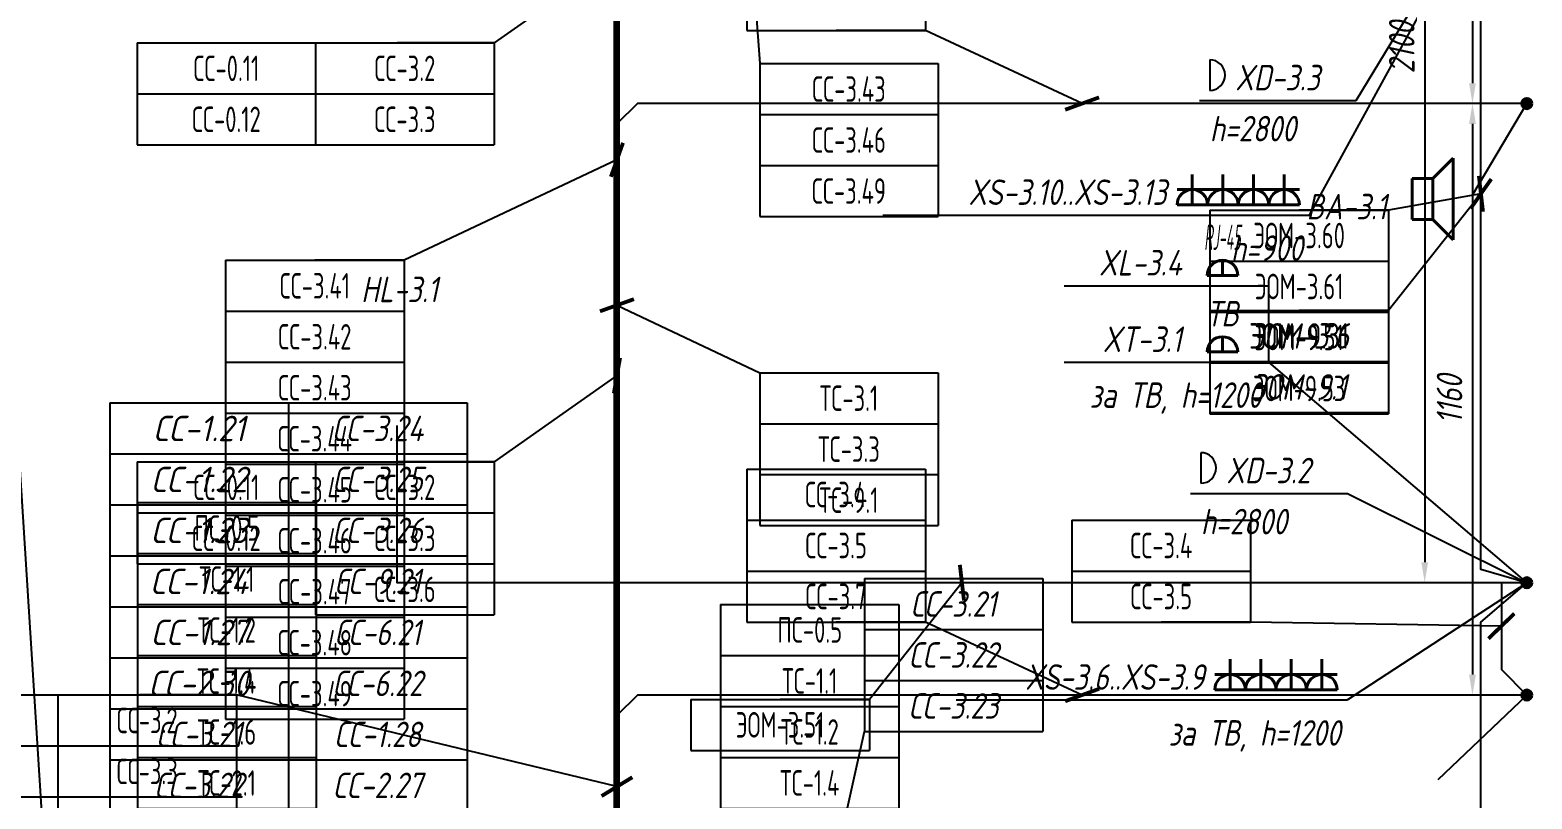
# Model space of a CAD drawing. Header units: millimetres. Extents: x -8189 to 16488, y -6763 to 17206.
# Drawn here: x 5857 to 8801, y 10716 to 12224 of the extents above; entities that cross this region are included whole.
import ezdxf
from ezdxf.enums import TextEntityAlignment as Align

# ---------------------------------------------------------------- set-up
doc = ezdxf.new("R2010")
doc.units = ezdxf.units.MM
for name, color, linetype in [('02 Розетки', 7, 'Continuous'), ('03 Стационарное ЭО', 7, 'Continuous'), ('04 Освещение', 7, 'Continuous'), ('05 Слаботочка', 7, 'Continuous'), ('06 Авт-ка климата', 7, 'Continuous'), ('07 Авт-ка общая', 7, 'Continuous'), ('08 Пож. и техн. сигн.', 7, 'Continuous'), ('10 Привязка', 7, 'Continuous'), ('12 Трассы и коробки 220', 7, 'Continuous'), ('13 Трассы и коробки слаботочки', 7, 'Continuous')]:
    doc.layers.add(name, color=color, linetype=linetype)
doc.layers.add('11 Привязка размеры', color=7, linetype='Continuous', plot=False)
doc.styles.add('GOST typeA', font='GOST_A.TTF')
doc.styles.get("Standard").update_dxf_attribs({"font": 'arial.ttf'})
doc.styles.add('ГОСТ-ISOCPEUR', font='isocpeui.ttf', dxfattribs={"width": 0.8})
doc.linetypes.add('220V_LINE', pattern='A,0.2,-0.05,["~220V",Standard,S=0.1,R=0,X=0,Y=-0.05],-0.4,0.1', length=0.75)
doc.dimstyles.new('ISO-25', dxfattribs={"dimtxt": 2.5, "dimasz": 2.5, "dimexe": 1.25, "dimexo": 0.625, "dimtad": 1, "dimtxsty": 'Standard', "dimcen": 2.5, "dimadec": 0, "dimazin": 0, "dimtfac": 1, "dimtmove": 0, "dimatfit": 3, "dimfxl": 1, "dimarcsym": 0})

# ---------------------------------------------------------------- blocks, each defined once
blk = doc.blocks.new('розетка скрытая трехполюсная')
at = {"color": 0, "lineweight": -2}
for p, q in [((0, 0), (0, 3)), ((-1.5, 1.5), (1.5, 1.5)), ((-1.5, 0), (1.5, 0))]:
    blk.add_line(p, q, dxfattribs=at)
blk.add_arc((0, 0), 1.5, 0, 180, dxfattribs=at)
blk = doc.blocks.new('*D123')
at = {"layer": '11 Привязка размеры', "color": 0, "lineweight": -2}
for p, q in [((8791.2, 13240.1), (8571, 13240.1)), ((8591, 13200.1), (8591, 11180.4)), ((8791.2, 11140.4), (8571, 11140.4))]:
    blk.add_line(p, q, dxfattribs=at)
at = {"layer": '11 Привязка размеры', "color": 0}
for points in [[(8597.7, 13200.1), (8584.3, 13200.1), (8591, 13240.1)], [(8584.3, 11180.4), (8597.7, 11180.4), (8591, 11140.4)]]:
    blk.add_solid(points, dxfattribs=at)
at = {"layer": 'Defpoints', "color": 0}
for p in [(8791.2, 13240.1), (8591, 11140.4), (8791.2, 11140.4)]:
    blk.add_point(p, dxfattribs=at)
at = {"layer": '11 Привязка размеры', "color": 0, "insert": (8546, 12190.2), "char_height": 50, "attachment_point": 5, "rotation": 90, "style": 'ГОСТ-ISOCPEUR'}
blk.add_mtext('2100', dxfattribs=at)
blk = doc.blocks.new('громкоговоритель')
at = {"color": 0, "lineweight": -2}
for p, q in [((2, 2), (4, 4)), ((4, 4), (4, -4)), ((0, -2), (0, 2)), ((0, 2), (2, 2)), ((2, 2), (2, -2)), ((2, -2), (0, -2)), ((2, -2), (4, -4))]:
    blk.add_line(p, q, dxfattribs=at)
blk = doc.blocks.new('*D154')
at = {"layer": '11 Привязка размеры', "color": 0, "lineweight": -2}
for p, q in [((8791.2, 13240.1), (8664.6, 13240.1)), ((8684.6, 13200.1), (8684.6, 12120.1)), ((8791.2, 12080.1), (8664.6, 12080.1))]:
    blk.add_line(p, q, dxfattribs=at)
at = {"layer": '11 Привязка размеры', "color": 0}
for points in [[(8691.3, 13200.1), (8677.9, 13200.1), (8684.6, 13240.1)], [(8677.9, 12120.1), (8691.3, 12120.1), (8684.6, 12080.1)]]:
    blk.add_solid(points, dxfattribs=at)
at = {"layer": 'Defpoints', "color": 0}
for p in [(8791.2, 13240.1), (8684.6, 12080.1), (8791.2, 12080.1)]:
    blk.add_point(p, dxfattribs=at)
at = {"layer": '11 Привязка размеры', "color": 0, "insert": (8639.6, 12660.1), "char_height": 50, "attachment_point": 5, "rotation": 90, "style": 'ГОСТ-ISOCPEUR'}
blk.add_mtext('1160', dxfattribs=at)
blk = doc.blocks.new('*D156')
at = {"layer": '11 Привязка размеры', "color": 0, "lineweight": -2}
for p, q in [((8791.2, 12080.1), (8664.6, 12080.1)), ((8684.6, 12040.1), (8684.6, 10960.1)), ((8791.2, 10920.1), (8664.6, 10920.1))]:
    blk.add_line(p, q, dxfattribs=at)
at = {"layer": '11 Привязка размеры', "color": 0}
for points in [[(8691.3, 12040.1), (8677.9, 12040.1), (8684.6, 12080.1)], [(8677.9, 10960.1), (8691.3, 10960.1), (8684.6, 10920.1)]]:
    blk.add_solid(points, dxfattribs=at)
at = {"layer": 'Defpoints', "color": 0}
for p in [(8791.2, 12080.1), (8684.6, 10920.1), (8791.2, 10920.1)]:
    blk.add_point(p, dxfattribs=at)
at = {"layer": '11 Привязка размеры', "color": 0, "insert": (8639.6, 11500.1), "char_height": 50, "attachment_point": 5, "rotation": 90, "style": 'ГОСТ-ISOCPEUR'}
blk.add_mtext('1160', dxfattribs=at)
blk = doc.blocks.new('розетка RJ-45')
at = {"color": 0, "lineweight": -2}
for p, q in [((0, 0), (0, 1.5)), ((-1.5, 0), (1.5, 0))]:
    blk.add_line(p, q, dxfattribs=at)
blk.add_arc((0, 0), 1.5, 0, 180, dxfattribs=at)
at = {"color": 0, "lineweight": -2, "style": 'ГОСТ-ISOCPEUR', "width": 0.4}
blk.add_text('RJ-45', height=2.5, dxfattribs=at).set_placement((0, 2.5), align=Align.CENTER)
blk = doc.blocks.new('розетка ТВ')
at = {"color": 0, "lineweight": -2}
for p, q in [((0, 0), (0, 1.5)), ((-1.5, 0), (1.5, 0))]:
    blk.add_line(p, q, dxfattribs=at)
blk.add_arc((0, 0), 1.5, 0, 180, dxfattribs=at)
at = {"color": 0, "lineweight": -2, "style": 'ГОСТ-ISOCPEUR', "width": 0.8}
blk.add_text('ТВ', height=2.5, dxfattribs=at).set_placement((0, 2.5), align=Align.CENTER)
blk = doc.blocks.new('коробка коммутационная')
at = {"color": 0}
blk.add_line((0, 3), (0, 0), dxfattribs=at)
blk.add_arc((0, 1.5), 1.5, 270, 90, dxfattribs=at)
blk = doc.blocks.new('*T214')
at = {"layer": '02 Розетки', "color": 0, "lineweight": -2}
for p, q in [((0, 0), (350, 0)), ((0, 0), (0, -200)), ((350, 0), (350, -200)), ((0, -100), (350, -100)), ((0, -200), (350, -200))]:
    blk.add_line(p, q, dxfattribs=at)
at = {"layer": '02 Розетки', "color": 0, "char_height": 50, "width": 330, "attachment_point": 5, "style": 'ГОСТ-ISOCPEUR'}
for s, insert in [('{ЭОМ-3.6}', (175, -50)), ('{ЭОМ-9.1}', (175, -150))]:
    blk.add_mtext(s, dxfattribs=dict(at, insert=insert))
blk = doc.blocks.new('*T282')
at = {"layer": '03 Стационарное ЭО', "color": 0, "lineweight": -2}
for p, q in [((0, 0), (350, 0)), ((0, 0), (0, -100)), ((350, 0), (350, -100)), ((0, -100), (350, -100))]:
    blk.add_line(p, q, dxfattribs=at)
at = {"layer": '03 Стационарное ЭО', "color": 0, "insert": (175, -50), "char_height": 50, "width": 330, "attachment_point": 5, "style": 'GOST typeA'}
blk.add_mtext('{\\W0.9;ЭОМ-9.31}', dxfattribs=at)
blk = doc.blocks.new('*T348')
at = {"layer": '04 Освещение', "color": 0, "lineweight": -2}
for p, q in [((0, 0), (350, 0)), ((0, 0), (0, -400)), ((350, 0), (350, -400)), ((0, -100), (350, -100)), ((0, -200), (350, -200)), ((0, -300), (350, -300)), ((0, -400), (350, -400))]:
    blk.add_line(p, q, dxfattribs=at)
at = {"layer": '04 Освещение', "color": 0, "char_height": 50, "width": 330, "attachment_point": 5, "style": 'GOST typeA'}
for s, insert in [('{\\W0.8;ЭОМ-3.60}', (175, -50)), ('{\\W0.8;ЭОМ-3.61}', (175, -150)), ('{\\W0.8;ЭОМ-9.51}', (175, -250)), ('{\\W0.8;ЭОМ-9.53}', (175, -350))]:
    blk.add_mtext(s, dxfattribs=dict(at, insert=insert))
blk = doc.blocks.new('*T396')
at = {"layer": '04 Освещение', "color": 0, "lineweight": -2}
for p, q in [((0, 0), (350, 0)), ((0, 0), (0, -100)), ((350, 0), (350, -100)), ((0, -100), (350, -100))]:
    blk.add_line(p, q, dxfattribs=at)
at = {"layer": '04 Освещение', "color": 0, "insert": (175, -50), "char_height": 50, "width": 330, "attachment_point": 5, "style": 'GOST typeA'}
blk.add_mtext('{\\W0.8;ЭОМ-3.51}', dxfattribs=at)
blk = doc.blocks.new('*T534')
at = {"layer": '06 Авт-ка климата', "color": 0, "lineweight": -2}
for p, q in [((0, 0), (700, 0)), ((0, 0), (0, -900)), ((350, 0), (350, -900)), ((700, 0), (700, -900)), ((0, -100), (700, -100)), ((0, -200), (700, -200)), ((0, -300), (700, -300)), ((0, -400), (700, -400)), ((0, -500), (700, -500)), ((0, -600), (700, -600)), ((0, -700), (700, -700)), ((0, -800), (700, -800)), ((0, -900), (700, -900))]:
    blk.add_line(p, q, dxfattribs=at)
at = {"layer": '06 Авт-ка климата', "color": 0, "char_height": 50, "width": 330, "attachment_point": 5, "style": 'ГОСТ-ISOCPEUR'}
for s, insert in [('{\\W0.9;СС-1.21}', (175, -50)), ('{СС-3.24}', (525, -50)), ('{\\W0.9;СС-1.22}', (175, -150)), ('{СС-3.25}', (525, -150)), ('{\\W0.9;СС-1.23}', (175, -250)), ('{СС-3.26}', (525, -250)), ('{\\W0.9;СС-1.24}', (175, -350)), ('{СС-9.21}', (525, -350)), ('{\\W0.9;СС-1.27}', (175, -450)), ('{СС-6.21}', (525, -450)), ('{\\W0.9;СС-2.30}', (175, -550)), ('{СС-6.22}', (525, -550)), ('{СС-3.21}', (175, -650)), ('{СС-1.28}', (525, -650)), ('{СС-3.22}', (175, -750)), ('{СС-2.27}', (525, -750)), ('{СС-3.23}', (175, -850)), ('{СС-2.32}', (525, -850))]:
    blk.add_mtext(s, dxfattribs=dict(at, insert=insert))
blk = doc.blocks.new('*T574')
at = {"layer": '06 Авт-ка климата', "color": 0, "lineweight": -2}
for p, q in [((0, 0), (350, 0)), ((0, 0), (0, -300)), ((350, 0), (350, -300)), ((0, -100), (350, -100)), ((0, -200), (350, -200)), ((0, -300), (350, -300))]:
    blk.add_line(p, q, dxfattribs=at)
at = {"layer": '06 Авт-ка климата', "color": 0, "char_height": 50, "width": 330, "attachment_point": 5, "style": 'ГОСТ-ISOCPEUR'}
for s, insert in [('{СС-3.21}', (175, -50)), ('{СС-3.22}', (175, -150)), ('{СС-3.23}', (175, -250))]:
    blk.add_mtext(s, dxfattribs=dict(at, insert=insert))
blk = doc.blocks.new('*T645')
at = {"layer": '05 Слаботочка', "color": 0, "lineweight": -2}
for p, q in [((0, 0), (350, 0)), ((0, 0), (0, -200)), ((350, 0), (350, -200)), ((0, -100), (350, -100)), ((0, -200), (350, -200))]:
    blk.add_line(p, q, dxfattribs=at)
at = {"layer": '05 Слаботочка', "color": 0, "char_height": 50, "width": 330, "attachment_point": 5, "style": 'GOST typeA'}
for s, insert in [('{\\W0.8;СС-3.2}', (175, -50)), ('{\\W0.8;СС-3.3}', (175, -150))]:
    blk.add_mtext(s, dxfattribs=dict(at, insert=insert))
blk = doc.blocks.new('*T646')
at = {"layer": '05 Слаботочка', "color": 0, "lineweight": -2}
for p, q in [((0, 0), (350, 0)), ((0, 0), (0, -300)), ((350, 0), (350, -300)), ((0, -100), (350, -100)), ((0, -200), (350, -200)), ((0, -300), (350, -300))]:
    blk.add_line(p, q, dxfattribs=at)
at = {"layer": '05 Слаботочка', "color": 0, "char_height": 50, "width": 330, "attachment_point": 5, "style": 'GOST typeA'}
for s, insert in [('{\\W0.8;СС-3.2}', (175, -50)), ('{\\W0.8;СС-3.3}', (175, -150)), ('{\\W0.8;СС-3.6}', (175, -250))]:
    blk.add_mtext(s, dxfattribs=dict(at, insert=insert))
blk = doc.blocks.new('*T647')
at = {"layer": '05 Слаботочка', "color": 0, "lineweight": -2}
for p, q in [((0, 0), (350, 0)), ((0, 0), (0, -600)), ((350, 0), (350, -600)), ((0, -100), (350, -100)), ((0, -200), (350, -200)), ((0, -300), (350, -300)), ((0, -400), (350, -400)), ((0, -500), (350, -500)), ((0, -600), (350, -600))]:
    blk.add_line(p, q, dxfattribs=at)
at = {"layer": '05 Слаботочка', "color": 0, "char_height": 50, "width": 330, "attachment_point": 5, "style": 'GOST typeA'}
for s, insert in [('{\\W0.8;СС-3.2}', (175, -50)), ('{\\W0.8;СС-3.3}', (175, -150)), ('{\\W0.8;СС-3.4}', (175, -250)), ('{\\W0.8;СС-3.5}', (175, -350)), ('{\\W0.8;СС-3.6}', (175, -450)), ('{\\W0.8;СС-3.7}', (175, -550))]:
    blk.add_mtext(s, dxfattribs=dict(at, insert=insert))
blk = doc.blocks.new('*T648')
at = {"layer": '05 Слаботочка', "color": 0, "lineweight": -2}
for p, q in [((0, 0), (350, 0)), ((0, 0), (0, -200)), ((350, 0), (350, -200)), ((0, -100), (350, -100)), ((0, -200), (350, -200))]:
    blk.add_line(p, q, dxfattribs=at)
at = {"layer": '05 Слаботочка', "color": 0, "char_height": 50, "width": 330, "attachment_point": 5, "style": 'GOST typeA'}
for s, insert in [('{\\W0.8;СС-3.4}', (175, -50)), ('{\\W0.8;СС-3.5}', (175, -150))]:
    blk.add_mtext(s, dxfattribs=dict(at, insert=insert))
blk = doc.blocks.new('*T649')
at = {"layer": '05 Слаботочка', "color": 0, "lineweight": -2}
for p, q in [((0, 0), (350, 0)), ((0, 0), (0, -300)), ((350, 0), (350, -300)), ((0, -100), (350, -100)), ((0, -200), (350, -200)), ((0, -300), (350, -300))]:
    blk.add_line(p, q, dxfattribs=at)
at = {"layer": '05 Слаботочка', "color": 0, "char_height": 50, "width": 330, "attachment_point": 5, "style": 'GOST typeA'}
for s, insert in [('{\\W0.8;СС-3.4}', (175, -50)), ('{\\W0.8;СС-3.5}', (175, -150)), ('{\\W0.8;СС-3.7}', (175, -250))]:
    blk.add_mtext(s, dxfattribs=dict(at, insert=insert))
blk = doc.blocks.new('*T650')
at = {"layer": '05 Слаботочка', "color": 0, "lineweight": -2}
for p, q in [((0, 0), (350, 0)), ((0, 0), (0, -100)), ((350, 0), (350, -100)), ((0, -100), (350, -100))]:
    blk.add_line(p, q, dxfattribs=at)
at = {"layer": '05 Слаботочка', "color": 0, "insert": (175, -50), "char_height": 50, "width": 330, "attachment_point": 5, "style": 'GOST typeA'}
blk.add_mtext('{\\W0.8;СС-3.6}', dxfattribs=at)
blk = doc.blocks.new('*T676')
at = {"layer": '05 Слаботочка', "color": 0, "lineweight": -2}
for p, q in [((0, 0), (350, 0)), ((0, 0), (0, -200)), ((350, 0), (350, -200)), ((0, -100), (350, -100)), ((0, -200), (350, -200))]:
    blk.add_line(p, q, dxfattribs=at)
at = {"layer": '05 Слаботочка', "color": 0, "char_height": 50, "width": 330, "attachment_point": 5, "style": 'GOST typeA'}
for s, insert in [('{\\W0.8;СС-0.11}', (175, -50)), ('{\\W0.8;СС-0.12}', (175, -150))]:
    blk.add_mtext(s, dxfattribs=dict(at, insert=insert))
blk = doc.blocks.new('*T677')
at = {"layer": '05 Слаботочка', "color": 0, "lineweight": -2}
for p, q in [((0, 0), (350, 0)), ((0, 0), (0, -200)), ((350, 0), (350, -200)), ((0, -100), (350, -100)), ((0, -200), (350, -200))]:
    blk.add_line(p, q, dxfattribs=at)
at = {"layer": '05 Слаботочка', "color": 0, "char_height": 50, "width": 330, "attachment_point": 5, "style": 'GOST typeA'}
for s, insert in [('{\\W0.8;СС-0.11}', (175, -50)), ('{\\W0.8;СС-0.12}', (175, -150))]:
    blk.add_mtext(s, dxfattribs=dict(at, insert=insert))
blk = doc.blocks.new('*T678')
at = {"layer": '05 Слаботочка', "color": 0, "lineweight": -2}
for p, q in [((0, 0), (350, 0)), ((0, 0), (0, -200)), ((350, 0), (350, -200)), ((0, -100), (350, -100)), ((0, -200), (350, -200))]:
    blk.add_line(p, q, dxfattribs=at)
at = {"layer": '05 Слаботочка', "color": 0, "char_height": 50, "width": 330, "attachment_point": 5, "style": 'GOST typeA'}
for s, insert in [('{\\W0.8;СС-0.11}', (175, -50)), ('{\\W0.8;СС-0.12}', (175, -150))]:
    blk.add_mtext(s, dxfattribs=dict(at, insert=insert))
blk = doc.blocks.new('*T694')
at = {"layer": '07 Авт-ка общая', "color": 0, "lineweight": -2}
for p, q in [((0, 0), (350, 0)), ((0, 0), (0, -900)), ((350, 0), (350, -900)), ((0, -100), (350, -100)), ((0, -200), (350, -200)), ((0, -300), (350, -300)), ((0, -400), (350, -400)), ((0, -500), (350, -500)), ((0, -600), (350, -600)), ((0, -700), (350, -700)), ((0, -800), (350, -800)), ((0, -900), (350, -900))]:
    blk.add_line(p, q, dxfattribs=at)
at = {"layer": '07 Авт-ка общая', "color": 0, "char_height": 50, "width": 330, "attachment_point": 5, "style": 'GOST typeA'}
for s, insert in [('{\\W0.8;СС-3.41}', (175, -50)), ('{\\W0.8;СС-3.42}', (175, -150)), ('{\\W0.8;СС-3.43}', (175, -250)), ('{\\W0.8;СС-3.44}', (175, -350)), ('{\\W0.8;СС-3.45}', (175, -450)), ('{\\W0.8;СС-3.46}', (175, -550)), ('{\\W0.8;СС-3.47}', (175, -650)), ('{\\W0.8;СС-3.48}', (175, -750)), ('{\\W0.8;СС-3.49}', (175, -850))]:
    blk.add_mtext(s, dxfattribs=dict(at, insert=insert))
blk = doc.blocks.new('*T695')
at = {"layer": '07 Авт-ка общая', "color": 0, "lineweight": -2}
for p, q in [((0, 0), (350, 0)), ((0, 0), (0, -300)), ((350, 0), (350, -300)), ((0, -100), (350, -100)), ((0, -200), (350, -200)), ((0, -300), (350, -300))]:
    blk.add_line(p, q, dxfattribs=at)
at = {"layer": '07 Авт-ка общая', "color": 0, "char_height": 50, "width": 330, "attachment_point": 5, "style": 'GOST typeA'}
for s, insert in [('{\\W0.8;СС-3.43}', (175, -50)), ('{\\W0.8;СС-3.46}', (175, -150)), ('{\\W0.8;СС-3.49}', (175, -250))]:
    blk.add_mtext(s, dxfattribs=dict(at, insert=insert))
blk = doc.blocks.new('*T750')
at = {"layer": '08 Пож. и техн. сигн.', "color": 0, "lineweight": -2}
for p, q in [((0, 0), (350, 0)), ((0, 0), (0, -900)), ((350, 0), (350, -900)), ((0, -100), (350, -100)), ((0, -200), (350, -200)), ((0, -300), (350, -300)), ((0, -400), (350, -400)), ((0, -500), (350, -500)), ((0, -600), (350, -600)), ((0, -700), (350, -700)), ((0, -800), (350, -800)), ((0, -900), (350, -900))]:
    blk.add_line(p, q, dxfattribs=at)
at = {"layer": '08 Пож. и техн. сигн.', "color": 0, "char_height": 50, "width": 330, "attachment_point": 5, "style": 'GOST typeA'}
for s, insert in [('{\\W0.8;ПС-0.5}', (175, -50)), ('{\\W0.8;ТС-1.1}', (175, -150)), ('{\\W0.8;ТС-1.2}', (175, -250)), ('{\\W0.8;ТС-1.4}', (175, -350)), ('{\\W0.8;ТС-1.6}', (175, -450)), ('{\\W0.8;ТС-3.1}', (175, -550)), ('{\\W0.8;ТС-3.3}', (175, -650)), ('{\\W0.8;ТС-3.4}', (175, -750)), ('{\\W0.8;ТС-9.1}', (175, -850))]:
    blk.add_mtext(s, dxfattribs=dict(at, insert=insert))
blk = doc.blocks.new('*T751')
at = {"layer": '08 Пож. и техн. сигн.', "color": 0, "lineweight": -2}
for p, q in [((0, 0), (350, 0)), ((0, 0), (0, -1000)), ((350, 0), (350, -1000)), ((0, -100), (350, -100)), ((0, -200), (350, -200)), ((0, -300), (350, -300)), ((0, -400), (350, -400)), ((0, -500), (350, -500)), ((0, -600), (350, -600)), ((0, -700), (350, -700)), ((0, -800), (350, -800)), ((0, -900), (350, -900)), ((0, -1000), (350, -1000))]:
    blk.add_line(p, q, dxfattribs=at)
at = {"layer": '08 Пож. и техн. сигн.', "color": 0, "char_height": 50, "width": 330, "attachment_point": 5, "style": 'GOST typeA'}
for s, insert in [('{\\W0.8;ПС-0.5}', (175, -50)), ('{\\W0.8;ТС-1.1}', (175, -150)), ('{\\W0.8;ТС-1.2}', (175, -250)), ('{\\W0.8;ТС-1.4}', (175, -350)), ('{\\W0.8;ТС-1.6}', (175, -450)), ('{\\W0.8;ТС-2.1}', (175, -550)), ('{\\W0.8;ТС-3.1}', (175, -650)), ('{\\W0.8;ТС-3.3}', (175, -750)), ('{\\W0.8;ТС-3.4}', (175, -850)), ('{\\W0.8;ТС-9.1}', (175, -950))]:
    blk.add_mtext(s, dxfattribs=dict(at, insert=insert))
blk = doc.blocks.new('*T752')
at = {"layer": '08 Пож. и техн. сигн.', "color": 0, "lineweight": -2}
for p, q in [((0, 0), (350, 0)), ((0, 0), (0, -300)), ((350, 0), (350, -300)), ((0, -100), (350, -100)), ((0, -200), (350, -200)), ((0, -300), (350, -300))]:
    blk.add_line(p, q, dxfattribs=at)
at = {"layer": '08 Пож. и техн. сигн.', "color": 0, "char_height": 50, "width": 330, "attachment_point": 5, "style": 'GOST typeA'}
for s, insert in [('{\\W0.8;ТС-3.1}', (175, -50)), ('{\\W0.8;ТС-3.3}', (175, -150)), ('{\\W0.8;ТС-9.1}', (175, -250))]:
    blk.add_mtext(s, dxfattribs=dict(at, insert=insert))

msp = doc.modelspace()

# ---------------------------------------------------------------- hatches: boundary and pattern name
at = {"layer": '05 Слаботочка'}
for points in [[(8781.2, 12080.1, 1), (8801.2, 12080.1, 1)], [(8781.2, 10920.1, 1), (8801.2, 10920.1, 1)]]:
    msp.add_hatch(color=256, dxfattribs=at).paths.add_polyline_path(points)
at = {"layer": '10 Привязка'}
msp.add_hatch(color=256, dxfattribs=at).paths.add_polyline_path([(8781.2, 11140.4, 1), (8801.2, 11140.4, 1)])

# ---------------------------------------------------------------- linework, layer by layer
at = {"layer": '02 Розетки'}
for p, q in [((8365.4, 11861.3), (8791.2, 12639.9)), ((7528.5, 11861.3), (8365.4, 11861.3)), ((8791.2, 11140.4), (8439.4, 10910.4)), ((7672.1, 10910.4), (8439.4, 10910.4))]:
    msp.add_line(p, q, dxfattribs=at)
at = {"layer": '04 Освещение', "linetype": '220V_LINE', "ltscale": 200, "flags": 128}
msp.add_lwpolyline([(8791.2, 11140.4), (6576.3, 11140.4), (6576.3, 11448.4)], dxfattribs=at)
at = {"layer": '05 Слаботочка'}
for p, q in [((8685.5, 11901.5), (8791.2, 12080.1)), ((7884.4, 11722.9), (8284.6, 11722.9)), ((8284.6, 11722.9), (8284.6, 11572.9)), ((7884.4, 11572.9), (8284.6, 11572.9)), ((8284.6, 11572.9), (8791.2, 11140.4)), ((8617.2, 10754.6), (8791.2, 10920.1))]:
    msp.add_line(p, q, dxfattribs=at)
for points in [[(8791.2, 12080.1), (7047.4, 12080.1), (7007.4, 12040.1)], [(8791.2, 11140.4), (8741.2, 11140.4), (8741.2, 10970.1), (8791.2, 10920.1)], [(8791.2, 10920.1), (7047.4, 10920.1), (7007.4, 10880.1)]]:
    msp.add_lwpolyline(points, dxfattribs=at)
at = {"layer": '05 Слаботочка', "lineweight": 40}
for centre in [(8791.2, 12080.1), (8791.2, 10920.1)]:
    msp.add_circle(centre, 10, dxfattribs=at)
at = {"layer": '10 Привязка', "lineweight": 40}
msp.add_circle((8791.2, 11140.4), 10, dxfattribs=at)
at = {"layer": '12 Трассы и коробки 220'}
for p, q in [((8456.9, 12086), (8791.2, 12639.9)), ((8149.6, 12086), (8456.9, 12086)), ((8132.1, 11315.4), (8439.4, 11315.4)), ((8439.4, 11315.4), (8791.2, 11140.4))]:
    msp.add_line(p, q, dxfattribs=at)
at = {"layer": '12 Трассы и коробки 220', "linetype": '220V_LINE', "ltscale": 200, "flags": 128}
for points in [[(8791.2, 11140.4), (8701.2, 11166.5), (8701.2, 12639.9), (8791.2, 12639.9)], [(7591.1, 9750.1), (7663.3, 9790.1), (8701.2, 9790.1), (8701.2, 11062.8), (8791.2, 11140.4)]]:
    msp.add_lwpolyline(points, dxfattribs=at)
at = {"layer": '13 Трассы и коробки слаботочки', "lineweight": 100}
msp.add_line((7007.4, 9570.1), (7007.4, 13038.3), dxfattribs=at)

# ---------------------------------------------------------------- block references
for name, p in [('*T650', (7262, 12323.3)), ('*T678', (6066.7, 12199.2)), ('*T645', (6416.7, 12199.2)), ('*T695', (7287.2, 12158.6)), ('*T348', (8169.8, 11871.3)), ('*T694', (6240.1, 11772.7)), ('*T214', (8169.8, 11674.4)), ('*T282', (8169.8, 11674.4)), ('*T752', (7287.2, 11552.3)), ('*T534', (6013.5, 11492.9)), ('*T677', (6066.7, 11377.3)), ('*T646', (6416.7, 11377.3)), ('*T649', (7262, 11363.3)), ('*T751', (6067.5, 11297.6)), ('*T648', (7899.5, 11263.3)), ('*T574', (7492.4, 11148.7)), ('*T750', (7210.3, 11097.7)), ('*T676', (5561.5, 10920.2)), ('*T647', (5911.5, 10920.2)), ('*T396', (7152.3, 10911.6))]:
    msp.add_blockref(name, p)
at = {"layer": '02 Розетки', "color": 1, "lineweight": 40, "xscale": 20, "yscale": 20, "zscale": 20}
for p in [(8135.4, 11881.3), (8195.4, 11881.3), (8255.4, 11881.3), (8315.4, 11881.3), (8209.4, 10930.4), (8269.4, 10930.4), (8329.4, 10930.4), (8389.4, 10930.4)]:
    msp.add_blockref('розетка скрытая трехполюсная', p, dxfattribs=at)
at = {"layer": '05 Слаботочка', "lineweight": 40, "xscale": 20, "yscale": 20, "zscale": 20}
msp.add_blockref('громкоговоритель', (8566.7, 11893), dxfattribs=at)
at = {"layer": '05 Слаботочка', "color": 6, "lineweight": 40, "xscale": 20, "yscale": 20, "zscale": 20}
for name, p in [('розетка RJ-45', (8194.6, 11742.9)), ('розетка ТВ', (8194.6, 11592.9))]:
    msp.add_blockref(name, p, dxfattribs=at)
at = {"layer": '12 Трассы и коробки 220', "xscale": 20, "yscale": 20, "zscale": 20}
for p in [(8169.6, 12106), (8152.1, 11335.4)]:
    msp.add_blockref('коробка коммутационная', p, dxfattribs=at)

# ---------------------------------------------------------------- texts
at = {"layer": '02 Розетки', "linetype": 'Continuous', "style": 'ГОСТ-ISOCPEUR', "width": 0.8}
for s, p in [('XS-3.10..XS-3.13', (8085.4, 11881.3)), ('h=900', (8352.1, 11771.7)), ('XS-3.6..XS-3.9', (8159.4, 10930.4)), ('за ТВ, h=1200', (8426.2, 10820.8))]:
    msp.add_text(s, height=50, dxfattribs=at).set_placement(p, align=Align.RIGHT)
at = {"layer": '04 Освещение', "linetype": 'Continuous', "style": 'ГОСТ-ISOCPEUR', "width": 0.8}
msp.add_text('HL-3.1', height=50, dxfattribs=at).set_placement((6656.6, 11690.6), align=Align.RIGHT)
at = {"layer": '05 Слаботочка', "linetype": 'Continuous', "style": 'ГОСТ-ISOCPEUR', "width": 0.8}
for s, p in [('BA-3.1', (8516.7, 11853)), ('XL-3.4', (8114.6, 11742.9)), ('XT-3.1', (8114.6, 11592.9)), ('за ТВ, h=1200', (8271.3, 11483.3))]:
    msp.add_text(s, height=50, dxfattribs=at).set_placement(p, align=Align.RIGHT)
at = {"layer": '12 Трассы и коробки 220', "linetype": 'Continuous', "style": 'ГОСТ-ISOCPEUR', "width": 0.8}
for s, p in [('XD-3.3', (8219.6, 12106)), ('h=2800', (8169.6, 12005.9)), ('XD-3.2', (8202.1, 11335.4)), ('h=2800', (8152.1, 11235.3))]:
    msp.add_text(s, height=50, dxfattribs=at).set_placement(p)

# ---------------------------------------------------------------- dimensions: what is measured, and where the dimension line sits
at = {"layer": '11 Привязка размеры'}
for base, p1, p2, picture, middle in [((8591, 11140.4), (8791.2, 13240.1), (8791.2, 11140.4), '*D123', (8546, 12190.2)), ((8684.6, 12080.1), (8791.2, 13240.1), (8791.2, 12080.1), '*D154', (8639.6, 12660.1)), ((8684.6, 10920.1), (8791.2, 12080.1), (8791.2, 10920.1), '*D156', (8639.6, 11500.1))]:
    dim = msp.add_linear_dim(base=base, p1=p1, p2=p2, angle=90, dimstyle='ISO-25', override={"dimtxt": 50, "dimasz": 40, "dimexe": 20, "dimexo": 0, "dimgap": 20, "dimdec": 0, "dimtxsty": 'ГОСТ-ISOCPEUR'}, dxfattribs=at)
    dim.commit()
    dim.dimension.update_dxf_attribs({"geometry": picture, "text_midpoint": middle})

# ---------------------------------------------------------------- leaders
at = {"layer": '02 Розетки'}
msp.add_leader([(8701.2, 11903.2), (8519.8, 11674.4), (8344.8, 11674.4)], dimstyle='ISO-25', override={"dimasz": 50, "dimgap": 1, "dimtad": 0, "dimldrblk": 'ArchTick'}, dxfattribs=at)
at = {"layer": '03 Стационарное ЭО'}
msp.add_leader([(8701.2, 11903.2), (8519.8, 11674.4), (8344.8, 11674.4)], dimstyle='ISO-25', override={"dimasz": 50, "dimgap": 1, "dimtad": 0, "dimldrblk": 'ArchTick'}, dxfattribs=at)
at = {"layer": '04 Освещение'}
for points in [[(8701.2, 11903.2), (8519.8, 11871.3), (8344.8, 11871.3)], [(7683.7, 11140.4), (7502.3, 10911.6), (7327.3, 10911.6)]]:
    msp.add_leader(points, dimstyle='ISO-25', override={"dimasz": 50, "dimgap": 1, "dimtad": 0, "dimldrblk": 'ArchTick'}, dxfattribs=at)
at = {"layer": '05 Слаботочка'}
for points in [[(7007.4, 12368.5), (6766.7, 12199.2), (6576.5, 12199.2)], [(7919.3, 12080.1), (7612, 12223.3), (7437, 12223.3)], [(7007.4, 11546.6), (6766.7, 11377.3), (6576.5, 11377.3)], [(8741.2, 11055.2), (8249.5, 11063.3), (8074.5, 11063.3)], [(7919.3, 10920.1), (7612, 11063.3), (7437, 11063.3)], [(7007.4, 10740.4), (6261.5, 10920.2), (6071.3, 10920.2)]]:
    msp.add_leader(points, dimstyle='ISO-25', override={"dimasz": 50, "dimgap": 1, "dimtad": 0, "dimldrblk": 'ArchTick'}, dxfattribs=at)
at = {"layer": '06 Авт-ка климата'}
for points in [[(5950.3, 9570.1), (5832.9, 11434.7), (5657.9, 11434.7)], [(7257.6, 9790.1), (7492.4, 10848.7), (7667.4, 10848.7)]]:
    msp.add_leader(points, dimstyle='ISO-25', override={"dimasz": 50, "dimgap": 1, "dimtad": 0, "dimldrblk": 'ArchTick'}, dxfattribs=at)
at = {"layer": '07 Авт-ка общая'}
for points in [[(7221.1, 13078.3), (7287.2, 12158.6), (7462.2, 12158.6)], [(7007.4, 11969.9), (6590.1, 11772.7), (6415.1, 11772.7)]]:
    msp.add_leader(points, dimstyle='ISO-25', override={"dimasz": 50, "dimgap": 1, "dimtad": 0, "dimldrblk": 'ArchTick'}, dxfattribs=at)
at = {"layer": '08 Пож. и техн. сигн.'}
msp.add_leader([(7007.4, 11684.6), (7287.2, 11552.3), (7447.1, 11552.3)], dimstyle='ISO-25', override={"dimasz": 50, "dimgap": 1, "dimtad": 0, "dimldrblk": 'ArchTick'}, dxfattribs=at)

doc.saveas('drawing.dxf')
